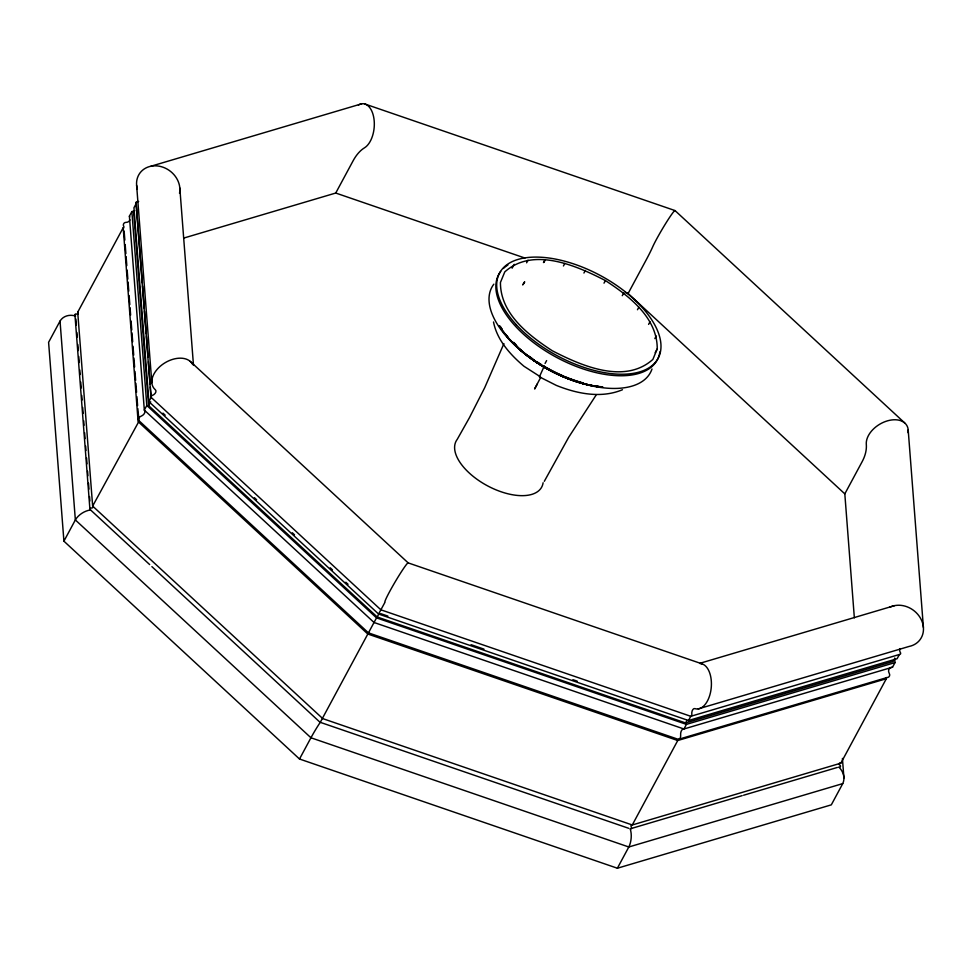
<?xml version="1.0" encoding="UTF-8"?>
<svg xmlns="http://www.w3.org/2000/svg" width="972" height="972" viewBox="0 0 972 972"><rect width="100%" height="100%" fill="white"/><g stroke="black" fill="none" stroke-linecap="round" stroke-linejoin="round"><path stroke-width="1.46" d="M885.929 677.921L886.33 678.723L840.853 763.166L632.274 824.973A1.264 0.705 -85.1 0 0 631.265 825.107A1.264 0.705 -85.1 0 0 631.241 826.893A1.276 0.717 -85.1 0 1 631.217 828.679A1.276 0.717 -85.1 0 1 630.196 828.824A15.358 8.602 -85.1 0 1 628.811 846.989L617.378 868.227L299.51 759.011L63.921 541.173L48.6 342.314L60.033 321.076A15.358 13.195 37.1 0 1 75.634 316.046M503.921 343.602L484.712 387.67L469.476 417.632L457.205 439.405A48.576 24.579 28.3 0 0 489.524 486.875A48.576 24.579 28.3 0 0 543.105 482.756M657.242 348.839L652.88 359.409C624.522 384.815 581.159 365.654 552.266 350.746C528.476 335.231 500.337 313.689 500.434 282.463L504.784 271.893C533.154 246.499 576.505 265.66 605.41 280.568C629.2 296.071 657.327 317.625 657.242 348.839L655.152 352.727M540.736 377.306L534.612 388.982L537.37 383.818M544.296 481.334L568.681 437.291L596.055 395.154M543.834 367.064L539.399 376.844L556.349 385.41C577.028 393.721 601.109 398.666 622.481 389.723M149.664 564.586L90.566 509.936A1.276 0.838 -31.1 0 1 90.044 508.878A1.276 0.838 -31.1 0 1 91.611 508.004A1.264 0.826 -31.1 0 0 93.166 507.129A1.264 0.826 -31.1 0 0 92.644 506.084L77.711 312.194L123.189 227.74L123.906 227.788M894.677 658.068L895.03 662.576L892.539 667.181A4.836 4.155 37.1 0 0 889.234 673.341A3.329 2.855 37.1 0 1 886.95 677.569L678.359 739.364L368.449 632.869L138.741 420.475A3.329 2.187 -31.1 0 1 141.013 416.247A4.836 3.171 -31.1 0 0 144.33 410.099L129.398 216.209L131.876 211.592L134.768 210.742M138.668 201.447A4.386 3.767 37.1 0 1 137.259 201.605A1.458 1.251 37.1 0 0 136.226 203.525L133.954 207.753L148.886 401.643L378.582 614.037L688.504 720.531L897.095 658.724L899.367 654.496A1.458 1.251 37.1 0 0 900.412 652.577A4.386 3.767 37.1 0 1 900.072 648.579M63.921 541.173L75.354 519.935A15.358 10.072 -31.1 0 1 90.566 509.936M131.876 211.592L146.808 405.482L144.33 410.099L374.038 622.493L683.948 728.988L892.539 667.181M148.886 401.643L151.158 397.414A1.458 0.96 -31.1 0 1 152.191 395.483A4.386 2.88 -31.1 0 0 155.301 389.723A22.781 14.945 -31.1 0 1 163.527 363.735A22.781 14.945 -31.1 0 1 192.65 364.464M894.519 658.894L893.147 661.458L685.588 722.949L377.197 616.989L148.619 405.64L150.696 401.788M183.817 238.055L335.741 193.039L353.055 160.89A44.554 24.956 -85.1 0 1 364.476 147.829A22.781 12.758 -85.1 0 0 373.965 118.803A22.781 12.758 -85.1 0 0 358.437 105.012M512.098 268.187L514.188 264.311M526.605 262.805L527.99 260.217M543.47 262.501L544.867 259.913M543.87 262.489L545.268 259.901M563.432 265.976L564.829 263.388M299.51 759.011L310.943 737.772A15.358 1.045 -59.4 0 1 320.274 722.33L628.763 828.326M146.808 405.482L376.516 617.876L322.352 718.478L632.274 824.973L677.739 740.518L886.33 678.723M378.582 614.037L385.021 602.19A22.781 1.543 -59.4 0 1 395.154 581.876A22.781 1.543 -59.4 0 1 408.167 562.885L702.185 663.912M377.197 616.989L378.57 614.426M583.941 273.023L585.338 270.435M545.073 363.443L546.616 360.6M604.013 283.156L605.41 280.568M622.274 295.682L623.672 293.094M854.352 617.827L844.814 493.873L628.106 293.495L645.42 261.346A44.554 3.013 -59.4 0 0 652.686 246.864A22.781 1.543 -59.4 0 1 666.549 222.102A22.781 1.543 -59.4 0 1 674.981 211.386M637.474 309.74L638.871 307.152M648.591 324.381L649.989 321.793M654.861 338.596L656.246 336.008M685.588 722.949L686.961 720.386M895.03 662.576L686.439 724.371L683.948 728.988A4.836 2.709 -85.1 0 0 680.643 735.136A3.329 1.859 -85.1 0 1 678.359 739.364L677.739 740.518L367.817 634.023L138.121 421.629L123.189 227.74M688.504 720.531L690.788 716.303A1.458 0.814 -85.1 0 0 691.821 714.371A4.386 2.454 -85.1 0 1 694.919 708.612A22.781 12.758 -85.1 0 0 711.164 688.407A22.781 12.758 -85.1 0 0 699.986 663.536M844.814 493.873L862.128 461.712A44.554 29.221 -31.1 0 0 866.307 444.374A22.781 14.945 -31.1 0 1 887.74 420.767A22.781 14.945 -31.1 0 1 908.103 432.734M840.853 763.166A1.264 1.094 37.1 0 0 839.249 763.494A1.264 1.094 37.1 0 0 839.82 765.098A1.276 1.094 37.1 0 1 840.391 766.701A1.276 1.094 37.1 0 1 838.787 767.029A15.358 13.195 37.1 0 1 842.748 783.614L831.315 804.852L617.378 868.227M523.191 284.334L524.698 281.795L522.729 284.966M885.99 677.763L886.95 677.569M543.822 366.808L544.296 366.177M540.104 376.626L523.981 366.274C510.288 354.671 497.057 340.151 493.509 321.975M150.964 166.224L361.766 103.773M700.29 663.183L894.544 605.629M698.248 708.904L909.051 646.453A22.781 19.586 37.1 0 0 921.104 619.358A22.781 19.586 37.1 0 0 889.502 607.379M899.367 654.496L690.788 716.303L380.866 609.808L151.158 397.414L150.356 387.002M631.642 828.399L742.171 795.643M743.604 795.23L837.342 767.455M842.748 783.614L628.811 846.989L310.943 737.772L75.354 519.935L60.033 321.076M365.083 104.065L675.005 210.56L904.713 422.954M335.741 193.039L524.916 258.042M625.239 292.511L628.106 293.495M380.696 613.636L387.864 616.102M471.068 644.691L483.971 649.126M572.909 679.683L577.21 681.153M376.516 617.876L686.439 724.371M123.966 226.707L123.809 226.585A3.329 2.855 37.1 0 1 126.081 222.357A4.836 4.155 37.1 0 0 129.896 219.757M190.233 361.377L408.167 562.885M162.956 413.136L165.191 415.202M254.385 497.676L256.62 499.742M292.293 532.729L294.528 534.794M330.201 567.782L332.436 569.847M345.813 582.216L348.049 584.281M151.899 566.64L320.189 722.439L322.473 718.344L92.644 506.084L139.057 421.107L137.817 408.58M908.188 429.879L923.4 627.414M842.42 758.415L843.927 778.05M179.82 187.997L193.489 365.399M136.615 185.263L151.826 382.798M136.226 203.525L142.349 282.998M142.58 285.999L144.293 308.318M144.524 311.283L146.237 333.53M146.468 336.494L148.072 357.259M148.412 361.718L150.125 384.025M135.983 202.844L150.939 396.965M133.759 212.71L148.619 405.64M124.149 231.093L124.841 240.084M125.194 244.592L125.886 253.583M126.117 256.584L126.81 265.575M127.15 270.082L127.842 279.073M128.073 282.074L128.766 291.078M129.118 295.573L129.811 304.564M130.041 307.565L130.625 315.062M131.074 321.003L131.767 329.897M131.985 332.861L132.678 341.767M133.018 346.214L133.699 355.108M133.929 358.073L134.622 366.979M134.962 371.425L135.643 380.319M135.873 383.296L136.566 392.226M136.906 396.685L137.599 405.603M75.865 319.047L76.326 325.049M76.91 332.546L77.25 337.041M77.833 344.538L78.295 350.54M78.756 356.542L79.218 362.532M79.801 370.028L80.141 374.536M80.725 382.032L81.186 388.022M81.757 395.531L82.11 400.027M82.681 407.487L83.142 413.428M83.714 420.84L84.054 425.286M84.625 432.698L85.074 438.639M85.645 446.051L85.998 450.498M86.569 457.921L87.018 463.851M87.589 471.274L87.942 475.733M88.513 483.169L88.962 489.11M89.546 496.546L89.886 501.017M74.953 315.001L89.922 509.377M78.282 313.798A1.264 1.094 37.1 0 1 76.679 314.114A1.276 1.094 37.1 0 0 75.366 315.851M77.711 312.194A1.264 1.094 37.1 0 1 78.185 312.644M137.368 189.358A22.781 19.586 37.1 0 1 157.209 165.92A22.781 19.586 37.1 0 1 179.528 193.319M129.398 216.209A4.836 4.155 37.1 0 1 129.738 216.902M602.446 386.905A85.901 43.461 28.3 0 1 599.76 386.601M597.015 386.212A85.901 43.461 28.3 0 1 594.22 385.75M587.124 384.268A85.901 43.461 28.3 0 1 584.269 383.551M582.945 383.199A85.901 43.461 28.3 0 1 519.838 349.094M517.614 347.089A85.901 43.461 28.3 0 1 513.41 343.019M507.566 336.616A85.901 43.461 28.3 0 1 505.719 334.368M602.045 387.05A85.597 43.315 28.3 0 1 510.519 340.273M507.591 336.944A85.597 43.315 28.3 0 1 504.869 333.578M501.613 329.071A85.597 43.315 28.3 0 1 499.487 325.729M601.741 387.111A85.232 43.133 28.3 0 1 510.604 340.54M507.457 336.944A85.232 43.133 28.3 0 1 499.62 326.057M602.859 387.221A84.807 42.914 28.3 0 1 502.974 331.136M602.567 387.099A84.333 42.671 28.3 0 1 506.898 336.142M501.613 328.937A84.333 42.671 28.3 0 1 500.13 326.568M602.3 386.905A83.811 42.416 28.3 0 1 589.275 384.936M586.274 384.256A83.811 42.416 28.3 0 1 526.071 354.634M522.632 351.815A83.811 42.416 28.3 0 1 513.167 342.958M501.965 329.095A83.811 42.416 28.3 0 1 500.483 326.738M515.682 344.343A86.229 43.631 28.3 0 1 513.605 342.29M583.176 382.944A86.107 43.57 28.3 0 1 565.376 376.832M564.027 376.261A86.107 43.57 28.3 0 1 543.98 366.14M541.428 364.609A86.107 43.57 28.3 0 1 537.65 362.216M532.729 358.862A86.107 43.57 28.3 0 1 529.157 356.274M516.606 345.74A86.107 43.57 28.3 0 1 513.483 342.666M597.865 386.163A83.276 42.136 28.3 0 1 594.998 385.75M583.164 383.247A83.276 42.136 28.3 0 1 526.314 354.561M519.607 348.875A83.276 42.136 28.3 0 1 513.495 342.958M659.891 351.852A90.031 45.562 28.3 0 1 560.589 359.482A90.031 45.562 28.3 0 1 500.677 271.492M503.375 268.479A90.031 45.562 28.3 0 1 507.894 265.016M651.993 368.995A90.031 45.562 28.3 0 1 549.848 370.138A90.031 45.562 28.3 0 1 493.837 284.176M516.132 324.539A90.031 45.562 28.3 0 0 656.173 361.353A90.031 45.562 28.3 0 0 564.197 261.079A90.031 45.562 28.3 0 0 516.132 324.539"/></g></svg>
